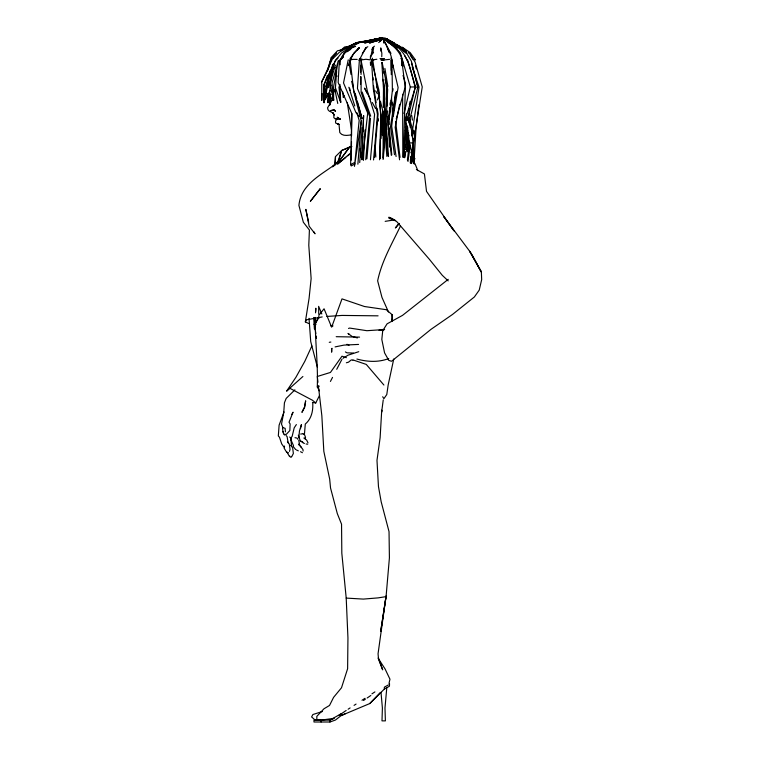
<?xml version="1.0" encoding="UTF-8"?>
<svg xmlns="http://www.w3.org/2000/svg" width="760" height="760" viewBox="0 0 760 760"><rect width="100%" height="100%" fill="white"/><g stroke="black" fill="none" stroke-linecap="round" stroke-linejoin="round"><path stroke-width="1.14" d="M383.106 159.476L383.202 119.12M360.544 84.493L360.61 76.589M360.648 72.076L360.705 65.293M383.306 107.502L383.486 88.948L381.815 62.491M331.217 59.688L331.236 57.513L337.392 50.863L342.827 49.457M351.291 160.113L351.5 141.502M351.566 135.679L351.813 113.572L338.152 82.507L339.378 61.189L344.195 52.849L351.367 47.338L354.768 46.388M339.929 84.417L340.689 102.372L335.426 87.809L336.632 71.402M340.176 64.79L340.224 61.332L338.342 61.019M386.764 105.944L386.954 89.471L385.12 79.335M392.008 321.518L392.094 314.678L386.337 309.709L364.467 306.517L342 298.87L331.635 327.18L324.055 308.778L318.839 315.428M312.749 403.237C313.224 410.913 311.419 418.921 305.292 424.061L304.494 433.58L303.791 434.549M383.202 135.821L383.601 111.359L383.42 113.686M386.84 106.238L387.182 86.688L387.353 95.921M335.331 164.739L335.483 156.579L341.648 150.518L349.676 146.956L351.861 146.651M391.818 67.165C393.385 58.273 389.082 50.474 385.32 42.826M413.44 156.294L413.782 138.795M355.034 163.894L351.234 165.936L350.626 164.644L351.813 113.572M380.37 138.938L379.915 157.833L380.37 151.962M380.541 131.85L380.931 115.32L378.49 88.644M409.013 121.562L411.882 131.357L413.003 142.965L412.727 154.916L409.412 142.851L407.835 130.074L405.574 122.445M381.757 56.696L381.843 53.191L380.741 47.889L380.988 51.243M409.212 108.756L408.889 121.153L406.381 114.76M379.63 159.79L380.798 115.947L378.575 88.929L371.459 60.192L372.562 58.168M403.38 157.377L405.46 83.305L403.047 75.421M383.23 157.88L384.617 111.957L383.781 86.773L385.615 113.696L383.41 157.975M332.281 98.087L332.642 100.434M362.055 159.724L362.14 157.405M362.425 149.264L362.881 136.468M363.042 131.822L363.622 115.539L361.665 159.571L362.539 159.277L367.707 113.069L357.438 88.445L359.404 59.85L365.816 47.794L367.802 46.749M322.041 93.537L321.774 100.424L321.755 81.785L332.291 59.194L339.501 52.155L348.356 47.072M328.567 93.565L328.159 102.647L329.222 95.836M298.319 435.147L300.323 440.904L302.67 442.197M324.719 93.442L324.244 102.638L326.838 86.678L328.577 81.159M363.423 160.369L365.019 129.922M383.448 154.451L385.615 113.696M379.915 158.393L380.389 150.233M381.064 138.567L382.679 110.561L380.456 101.346M404.358 157.215L404.558 153.681M405.707 133.693L405.84 131.338M403.911 157.377L406.457 113.886M309.026 318.316L310.726 341.572L317.404 367.279M379.762 157.633L380.342 148.219M381.444 130.568L382.679 110.561M413.877 163.666L416.062 128.25L418.893 104.69M324.539 98.049L324.244 102.638L324.178 98.03M328.69 94.62L328.159 102.647L328.044 93.471M315.238 317.481C314.982 340.575 318.126 363.764 317.291 386.983L319.466 390.849M315.542 312.854L315.846 308.227L315.609 311.695M388.835 120.08L390.003 107.844M390.231 104.395L390.383 102.106M404.111 157.386L404.349 153.833M330.363 95.788L329.745 105.013L328.377 93.423M324.301 93.376L323.665 102.572L326.03 86.497L330.001 70.946M315.21 317.462L314.402 329.004L313.69 317.452M359.717 162.555L362.13 127.518M389.329 118.189L390.099 107.778M390.269 105.46L390.431 103.141M385.453 119.557L387.685 155.743M357.884 164.207L361.266 121.058L353.723 91.399L350.151 60.192L353.761 53.399L358.986 47.937L357.627 49.818M405.488 133.257L405.859 128.554M404.738 157.206L405.108 152.551M362.539 159.277L363.394 148.675M333.545 67.061L333.83 63.621M298.851 437.969L299.44 430.986L301.406 424.65L300.476 428.697M374.452 157.339L378.081 113.886L377.093 108.271M373.559 159.97L377.473 114.694L373.407 89.442L371.459 60.192L373.73 60.192M366.909 158.85L370.471 118.418M330.619 76.997L331.094 71.725L332.243 69.806M386.773 687.857L384.987 707.978L385.387 720.869L381.995 720.869L382.394 707.978L381.007 692.332M370.443 159.761L374.585 114.389L367.279 90.754L361.276 61.322M388.702 119.852L389.13 115.14M389.443 111.606L389.766 108.081M365.731 159.761L369.702 116.603L361.114 92.236L361.076 76.807M380.171 158.431L380.399 156.104M382.394 135.195L384.617 111.957M448.238 279.338L402.534 315.362L387.087 323.836L382.726 330.685L381.815 339.445L384.579 352.887L388.778 360.363L391.514 361.276L430.967 329.365L452.494 314.469L474.363 296.979L479.227 290.12L481.678 279.604L481.365 272.023L469.737 251.332L443.688 216.514L453.72 230.441M404.652 157.766L405.27 151.943M406.856 136.791L407.588 129.798M284.411 447.222L284.534 446.044M331.123 94.401L329.337 95.722L330.552 84.341M330.799 82.061L332.139 69.54L335.198 60.923M334.466 165.614L335.483 156.579M404.12 155.543L407.541 148.761L408.11 143.649L407.351 135.508L409.649 150.224M407.408 160.103L409.564 141.246M395.741 92.73L391.675 126.16L396.084 156.503M383.249 399.865L381.615 412.167L381.729 410.162L380.123 437.712L376.988 460.36L378.461 486.533L381.178 501.781L389.034 531.649L389.405 557.85L386.07 596.638L380.703 631.399L386.061 596.115L386.07 596.638L378.014 597.892L363.337 599.089L346.209 598.091L341.82 553.223L341.544 524.181L337.316 513.617L330.534 487.977L329.669 479.047L323.827 451.335L321.851 415.767L318.364 385.728M351.158 152.627L351.471 150.29M327.702 87.618L329.118 77.339M386.061 596.115L378.052 653.771L378.413 657.846L382.679 669.864L378.081 658.141L385.092 668.99L389.965 679.202L389.006 683.373M407.968 161.481L410.295 145.198M411.625 135.898L419.045 87.048L412.252 67.032M332.462 100.348L332.785 98.087M329.289 75.031L325.099 99.446L330.153 90.611M410.305 162.982L422.247 86.925L415.065 61.997L409.783 53.884L408.148 52.535M361.266 121.058L354.464 166.364L359.176 120.384L356.81 112.641M395.494 93.927L390.516 126.673L394.478 154.698M308.531 323.447L305.349 321.888L309.092 298.291L311.135 278.587L308.788 245.29L309.405 230.023L303.363 222.271L298.917 205.371C301.026 182.685 324.283 173.622 339.748 160.825L332.614 166.829M392.758 91.096L393.129 88.768M331.056 96.976L329.745 105.013L329.688 101.564M393.309 116.194L398.107 87.504L391.191 57.978M302.423 452.722L300.523 451.715M372.77 52.953L373.663 47.7M394.905 100.614L396.492 91.38M304.589 406.657L305.653 400.824L304.637 407.445L301.938 412.357L304.142 407.607M374.414 46.17L372.704 47.614L370.12 59.85L365.94 59.27L362.035 59.85L359.347 59.185M399.637 104.338L395.171 127.309L399.56 159.809M328.709 87.599L333.44 63.621M348.222 59.859L343.52 82.925L355.946 112.585L359.166 116.394M393.747 359.024L388.17 384.978L386.783 394.526L383.904 398.696L382.688 396.748M307.733 444.201L306.099 443.983M340.48 119.244L339.245 119.035M405.678 120.944L406.733 116.318M409.374 104.766L410.162 101.298M407.531 120.488L408.063 118.189M408.585 115.9L415.188 87.201C410.409 70.594 408.31 49.961 389.956 42.693M375.193 40.707L381.995 38.817L379.924 39.909L381.995 38.817L380.475 39.33L385.377 38.855L388.702 42.693L384.759 39.558M404.026 113.544L410.324 86.982L400.349 52.801L395.428 47.557L388.379 42.246M334.704 91.741L335.512 88.388M408.947 122.987L417.838 87.124L411.378 61.151L406.457 52.915L399.532 47.187L406.714 53.475L399.827 47.405M339.169 159.486L341.648 150.518L351.557 146.547M396.216 119.063L405.156 87.115L401.755 59.85L402.373 60.192L403.398 65.901M289.484 451.354L290.054 449.34L289.275 444.02L287.46 441.807L288.135 442.823L287.128 436.705L286.14 435.537M327.674 70.651L331.037 59.375M326.999 71.754L330.704 59.375L336.575 53.096M328.282 68.685L330.933 59.85M332.167 91.238L333.63 100.329L332.034 83.087L338.238 60.943L333.63 86.659L333.63 100.329L329.983 83.135L335.388 65.17M326.03 86.497L332.766 64.572M405.203 119.643L415.511 86.944L407.588 59.954L407.369 60.486L404.69 55.594M372.01 49.675L372.704 47.614M337.25 163.542L341.648 150.518M291.203 438.377L290.805 439.536L293.474 445.559L293.37 446.699L295.621 449.512M348.251 65.645L350.151 60.192L351.51 58.301M344.005 95.389L343.292 97.441L342.788 91.96M327.427 75.278L324.719 82.992L323.665 102.572L323.627 84.151M329.337 95.722L330.144 93.575M377.406 99.912L378.413 97.289M284.031 411.939L279.11 425.153L278.322 435.945L279.452 437.19L281.713 443.935L284.098 447.241M288.477 452.656L287.641 452.96L287.005 452.038M318.012 317.462L314.716 325.565L315.837 333.716M311.875 345.952L304.808 361.332L295.944 377.235L286.691 390.991L289.769 388.246L312.522 400.283L315.751 402.981L319.399 395.647M325.099 99.446L327.626 94.107M323.988 84.664L335.502 60.429L341.705 52.877L349.676 47.586M400.444 226.062C391.913 243.912 381.691 261.25 377.644 280.839L381.985 297.454L388.474 312.008M291.365 456.921L290.434 457.168L289.721 456.057M364.847 49.761L365.816 47.794M321.755 81.785L326.562 72.438M330.429 381.434L332.528 377.397M336.727 369.303L341.981 359.195M291.783 414.485L293.056 412.195L289.019 422.247L290.12 423.928L289.854 430.521L286.463 434.197M305.349 321.888L306.508 319.817L322.202 316.93M314.535 324.966L317.974 319.038M339.15 161.101L349.676 146.956L338.903 161.832M331.759 100.633L327.56 107.825L328.016 109.791L329.327 111.178L332.918 112.822L334.096 114.798M296.372 424.565L294.215 427.804L292.144 436.382L290.748 438.149L291.622 446.548L290.909 445.227L292.647 447.887L293.379 453.473L291.669 456.788M343.425 56.876L339.378 61.189L345.106 52.782L352.327 47.395L355.623 46.445M362.32 53.409L366.197 47.842M285.779 434.245L284.572 435.024L284.078 434.122M370.215 57.057L373.568 52.288M350.008 58.672L354.217 52.925L359.271 47.652L357.143 50.245M336.556 119.596L335.521 120.982L335.654 123.073L339.445 124.545L337.497 123.709L339.026 124.593L339.786 132.553C342.389 136.43 347.633 135.451 351.538 134.805M346.36 362.776L348.526 362.168L351.291 359.898L352.858 360.212M398.933 223.402L395.361 227.962L399.209 223.754M339.378 61.189L343.121 56.858M347.624 51.67L351.367 47.338M349.904 49.989L352.327 47.395M333.26 718.931L329.973 720.119L313.975 720.119L313.975 722L329.973 722L335.445 720.033L341.173 715.578L369.769 703.561L380.209 692.635M294.889 389.842L286.178 398.42L284.43 402.772L283.736 412.519L281.513 424.156L282.891 427.585M369.769 703.561L384.36 689.044L389.415 686.261M407.541 148.761L406.372 149.843L404.31 148.855M332.49 166.564L340.29 159.343M340.404 50.758L344.47 47.044L349.495 46.246M335.502 60.429L338 58.168M413.003 142.965L409.412 142.851M286.691 390.991L302.898 376.504M350.123 153.397L337.554 164.103L345.847 157.396M378.689 42.56L382.954 38.95M379.952 41.125L381.748 39.643M347.69 155.905L349.534 154.413M346.36 49.2L357.257 42.968L381.795 38.617L377.312 39.834M338.722 715.606L346.132 710.495M335.027 67.488L332.139 69.54L335.122 67.688M363.517 700.463L365.341 699.228M367.156 697.994L370.804 695.514M382.726 330.685L384.645 329.374M335.094 346.902L344.033 345.097L358.577 344.423M346.209 48.963L348.042 47.775M382.213 38.903L380.342 40.128L382.327 38.855L364.781 42.94L382.327 38.855L376.837 40.945M348.118 709.213L350.103 707.931M354.074 705.365L356.06 704.083M362.007 700.245L364.99 698.326M371.934 693.842L374.908 691.913M380.351 39.966C387.581 37.534 381.843 38 380.285 39.862M380.171 39.957L382.156 38.77L380.133 39.9M354.673 45.211L358.463 43.063M340.347 50.587L346.437 47.158M388.398 684.931L384.36 687.163L384.36 689.044M380.589 40.014L382.641 38.903L380.665 39.947M350.626 164.644L354.616 162.498M401.441 47.234L386.298 38.655L384.123 38.959L385.481 38.826L389.187 42.845M379.772 38.408L381.672 38.532L356.108 42.902L346.427 47.595L356.05 42.845L371.193 40.299M345.163 713.811L341.173 715.578L341.173 713.697L329.973 720.119L329.973 722M317.291 386.983L319.314 386.127M331.616 349.058L331.997 348.308L331.626 352.174L331.559 350.141M392.322 42.968L385.985 38.788L384.085 38.864L385.748 38.846L390.801 42.968M348.517 328.444L349.657 328.063L366.88 330.704L382.223 329.678L379.022 330.267M380.617 59.85L383.562 58.89M322.344 711.521L312.911 714.524L311.6 716.927L314.773 719.748L320.435 720.147M349.381 60.344L352.726 59.375L357.19 59.404M333.345 109.782L330.724 110.618L333.792 110.276L335.512 111.321L334.21 109.506M378.109 39.159L382.375 38.37L381.397 38.104L385.956 38.522L390.07 41.676M377.606 40.09L382.27 38.332M377.492 39.976L381.9 38.712L375.24 40.546M388.749 358.54C378.375 362.548 367.365 361.893 356.896 359.043M370.509 40.565L380.665 38.019L381.985 38.351L380.551 38.019L369.607 40.603M369.331 40.717C368.638 39.434 387.353 38.047 380.313 38.066M358.748 351.69L347.985 355.205L343.064 358.292M369.18 40.575L380.266 38.086L381.872 38.399M361.123 42.294L363.346 41.809M365.57 41.325L380.038 38.19L381.767 38.456L378.318 39.102M379.392 330.144L382.869 329.45M373.768 39.976L376.058 39.548M365.665 41.449L367.963 41.021M373.711 39.957L376.019 39.529M356.155 42.645L379.781 38.465M357.162 42.987L381.795 38.617L380.009 38.788M356.108 42.902L371.212 40.318M373.54 39.919L375.858 39.52L373.521 39.9M330.704 59.375L331.198 59.299M329.251 342.313L330.856 342.057M385.168 221.34L394.316 219.925M320.387 719.596L316.834 720.119L316.834 716.347L323.94 708.804L329.526 705.451L333.602 697.347L341.506 687.771L347.615 668.714L347.947 637.915L346.209 598.091M300.656 434.055L302.67 433.779M334.343 718.304L321.081 720.119L321.081 722M359.575 337.117L336.205 336.69M385.006 38.399L383.999 38.513M384.199 38.57L385.785 38.408L384.247 38.627L386.298 38.655L393.955 42.93L384.36 38.75C390.269 38.864 380.104 37.99 386.203 39.957M338.133 119.187L340.508 119.111M326.895 316.445L342.01 315.428L378.09 315.837M386.108 38.589L384.303 38.693L386.108 38.589L388.968 40.489M384.247 38.627L385.918 38.475M383.962 38.931L385.377 38.855M376.874 59.261L372.723 59.85L375.231 76M415.188 87.201L417.838 87.124L411.578 63.175M384.265 38.893L385.985 38.788M384.218 38.807L386.241 39.852L384.218 38.807L386.042 38.76L392.397 43.054M384.085 38.864L385.7 38.855L397.537 48.089M410.324 86.982L415.511 86.944M380.009 58.577L384.541 58.577M359.613 58.966L361.922 58.966M358.863 60.192L361.038 60.192L361.066 74.432M383.952 60.192L381.662 60.192L389.595 59.365M353.428 353.058L346.988 352.83L345.41 351.918M384.588 38.76L386.194 40.175M330.724 325.793L333.041 325.916M312.408 402.42L315.751 402.981M384.132 43.12L383.619 38.941L384.655 39.064L383.619 38.941L383.838 42.826M331.236 57.513L333.241 57.731M313.88 324.273L316.017 324.596M383.714 38.978L384.493 39.102L383.619 38.941L389.281 52.44M294.994 437.693L297.065 438.083L297.768 439.223M337.639 118.997L335.597 118.465L336.233 118.655M380.551 38.019L381.985 38.351M353.02 336.661L357.371 337.953M381.558 38.123L382.375 38.37M388.968 218.339L395.675 220.457M346.398 357.694L341.981 356.202L330.429 372.447L317.291 376.485L317.965 382.27M353.029 359.936L366.282 364.42L383.904 385.035M393.015 218.861L388.797 217.246L396.748 221.597L429.381 259.302L442.272 275.291L448.191 280.887M414.988 59.736L415.492 59.945L410.153 52.573L402.258 47.187M393.955 42.883L384.36 38.75L388.597 40.879M303.022 442.871L304.427 443.498M296.381 449.92L298.309 450.832M346.978 344.27L349.04 345.258M396.017 44.593L400.292 46.73M416.366 169.499L424.422 173.945L426.512 191.358L449.844 224.941M300.951 441.227L302.86 442.31M400.083 47.975L392.151 43.396L394.05 44.526M396.017 45.666L399.95 47.956M340.043 118.997L337.183 117.23L338.703 118.294M388.806 41.847L390.697 43.044M392.73 44.792L395.618 46.768M303.154 433.808L304.599 434.862L305.539 437.342L305.159 438.776L303.971 437.95L306.66 440.106L308.019 442.89M349.372 334.438L348.004 333.431L351.937 336.338M388.388 42.484C396.093 47.804 403.807 55.936 402.363 66.053L402.373 60.192L400.834 58.416M402.41 47.794L406.505 51.176M402.373 47.775L406.419 51.252M289.712 437.009L290.748 438.149M300.466 446.11L302.983 449.616L303.078 451.079M451.164 226.793L454.461 231.41M284.098 448.124L286.529 452.058M375.62 90.886L377.406 93.736M410.276 55.053L412.747 59.099M387.762 48.022L390.982 53.371M410.808 152.171L414.865 159.011L413.003 154.964M287.128 452.305L289.199 456.057M334.106 114.883L332.918 112.822L333.963 114.864L333.811 117.648L335.407 119.025L337.421 118.883M313.975 231.885L315.039 233.804L309.149 226.204L305.843 209.37L308.645 222.309M370.633 99.408L364.553 88.094L367.241 93.356M372.295 102.486L375.611 108.651M301.492 447.64L298.433 444.182L299.706 445.236L298.747 440.183M335.996 74.204L337.05 76.313M404.538 144.352L407.787 151.696L406.286 136.752M390.944 100.215L393.737 106.561M409.051 135.726L405.337 127.025M321.803 313.966L318.649 306.346L318.734 314.184M414.931 163.561L417.838 170.658M329.983 83.135L331.075 85.804M406.324 124.06L407.901 128.279M348.859 87.248L354.777 106.001M387.457 47.69L388.959 51.861M391.2 58.111L392.958 67.118M362.14 92.045L370.68 116.099M404.443 143.697L405.916 148.124L406.239 134.197L405.431 130.882M362.111 118.636L353.761 90.506L352.174 81.301M409.298 117.819L415.15 138.32L413.962 130.359M282.967 431.594L283.547 433.647M382.774 79.335L384.55 85.737L384.759 99.474M355.138 93.195L356.697 98.885M357.314 101.156L361.988 118.227M375.592 78.309L376.846 86.383L379.61 96.605M413.849 151.059L414.447 153.349M415.483 65.531L416.356 68.922M283.157 431.604L283.746 433.979M376.846 86.383L379.63 97.897M391.713 319.276L392.094 320.976M334.818 89.566L337.753 103.464M382.128 62.444L387.666 89.462L386.07 122.37L388.512 156.55M414.523 134.871L415.15 138.32M383.695 71.449L384.104 73.701M349.628 88.217L350.037 90.506M339.881 97.888L340.689 102.372L338.903 86.839M376.115 102.657L373.512 85.699M349.201 64.039L350.987 74.394M384.902 68.428L387.875 86.421M347.263 102.638L351.443 129.608M411.758 115.596L412.433 120.137M316.16 336.043L316.483 338.371M391.276 155.239L388.398 124.925L392.388 90.364L391.951 60.192L392.891 67.165M405.394 130.064L405.992 134.52M283.005 431.699L282.54 428.108L283.433 427.813L285.142 428.308L285.427 431.88M360.363 148.912L361.389 157.064M395.58 121.343L400.045 157.386M351.937 81.32L352.365 84.74M360.022 148.941L360.99 157.111M411.359 158.669L411.587 160.987M410.79 156.531L411.464 163.561M389.253 128.041L391.79 154.916M413.82 158.859L414.248 163.533M412.709 154.47L413.012 157.985M384.56 127.11L386.878 156.436M372.97 77.587L373.122 79.904M392.094 314.678L392.474 320.54M391.514 98.069L392.578 114.465M375.098 145.293L375.829 157.044M411.93 155.154L412.291 161.044M391.951 60.192L392.293 65.892M387.638 110.922L389.528 147.117M401.755 59.85L402.059 65.749M411.644 153.416L412.043 162.849M370.395 61.911L370.538 65.427M387.742 116.698L388.198 129.589M378.271 118.816L378.347 121.115M410.02 119.215L410.295 127.518M410.542 162.782L410.485 159.239L410.58 162.782M332.063 98.04L332.101 100.329M324.055 88.806L324.13 94.572M318.753 316.426L318.782 318.659M391.286 74.641L391.2 59.85L391.257 70.423M333.108 98.135L333.117 100.434M414.266 151.041L414.314 164.008M402.619 94.278L402.828 157.206M328.918 75.439L328.928 78.166M389.5 683.572L389.5 685.453M319.713 189.335L310.356 201.305L320.34 188.679L319.713 189.335M382.584 38.95L369.512 43.044L382.641 38.903M383.591 38.456L384.18 38.323L383.591 38.456M381.767 38.456L380.038 38.19L381.767 38.456M382.726 38.37L382.29 38.18L382.764 38.399M383.8 39.245L383.277 38.941L383.8 39.245M472.501 255.664L469.737 251.332L481.365 272.023L472.501 255.664M388.92 124.535L388.588 121.03L388.854 124.564"/></g></svg>
